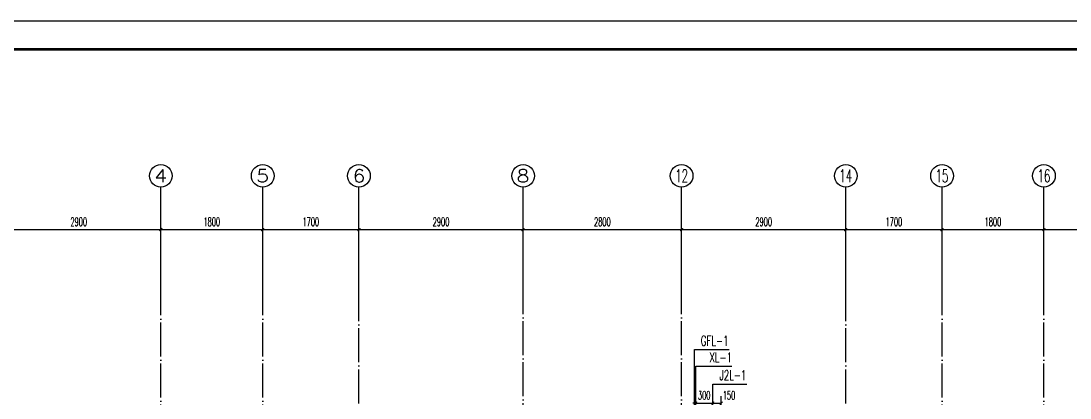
# Model space of a CAD drawing. Extents: x 27938 to 1507990, y 110129 to 923079.
# Drawn here: x 1198765 to 1217296, y 476880 to 483543 of the extents above; entities that cross this region are included whole.
import ezdxf
from ezdxf.enums import TextEntityAlignment as Align

# ---------------------------------------------------------------- set-up
doc = ezdxf.new("R2010")
doc.units = 0
doc.header["$LTSCALE"] = 1000
doc.header["$MEASUREMENT"] = 0
doc.linetypes.add('DOTE', pattern=[2.42, 2, -0.2, 0.02, -0.2])
for name, color, linetype in [('----建筑底图', 8, 'Continuous'), ('AXIS', 3, 'Continuous'), ('AXIS_TEXT', 7, 'Continuous'), ('DIM_不分区消火栓', 1, 'Continuous'), ('DIM_管井排水', 5, 'Continuous'), ('DIM_给水', 3, 'Continuous'), ('DOTE', 1, 'Continuous'), ('图框', 140, 'Continuous')]:
    doc.layers.add(name, color=color, linetype=linetype)
doc.styles.add('_TCH_AXIS', font='COMPLEX', dxfattribs={"bigfont": 'GBCBIG'})
doc.styles.add('_TCH_DIM_T3', font='SIMPLEX.shx', dxfattribs={"width": 0.494118, "bigfont": 'GBCBIG.shx'})
doc.styles.add('_TWT_SERIAL', font='SIMPLEX', dxfattribs={"width": 0.8, "height": 3.5, "bigfont": 'HZTXT'})
doc.styles.add('COMPLEX', font='COMPLEX')
doc.dimstyles.new('_TCH_ARCH&&50', dxfattribs={"dimtxt": 148.75, "dimasz": 50, "dimexe": 125, "dimexo": 150, "dimgap": 63.125, "dimtad": 1, "dimdec": 0, "dimzin": 0, "dimdsep": 46, "dimtxsty": '_TCH_DIM_T3', "dimblk": 'ARCHTICK', "dimcen": 0.09, "dimclrt": 4, "dimazin": 2, "dimtfac": 1, "dimtdec": 0, "dimtix": 1, "dimtmove": 2, "dimatfit": 3, "dimfxl": 100, "dimtolj": 1, "dimtzin": 0, "dimarcsym": 0})
doc.dimstyles.new('_TWT_ARCH&&50', dxfattribs={"dimtxt": 148.75, "dimasz": 50, "dimexe": 125, "dimexo": 150, "dimgap": 63.125, "dimtad": 1, "dimdec": 0, "dimzin": 0, "dimdsep": 46, "dimtxsty": '_TCH_DIM_T3', "dimblk": 'ARCHTICK', "dimcen": 0.09, "dimclrt": 7, "dimazin": 2, "dimtfac": 1, "dimtdec": 0, "dimtix": 1, "dimtmove": 2, "dimatfit": 3, "dimfxl": 100, "dimtolj": 1, "dimtzin": 0, "dimarcsym": 0})

# ---------------------------------------------------------------- blocks, each defined once
blk = doc.blocks.new('_ArchTick')
at = {"color": 0, "linetype": 'ByBlock', "const_width": 0.4}
blk.add_lwpolyline([(-0.5, -0.5), (0.5, 0.5)], dxfattribs=at)
blk = doc.blocks.new('*D1468')
at = {"layer": 'AXIS', "color": 0, "lineweight": -2}
for p, q in [((1800, 2150), (1800, 3375)), ((4700, 2150), (4700, 3375)), ((1800, 3250), (4700, 3250))]:
    blk.add_line(p, q, dxfattribs=at)
at = {"layer": 'Defpoints', "color": 0}
for p in [(4700, 3250), (1800, 2000), (4700, 2000)]:
    blk.add_point(p, dxfattribs=at)
at = {"layer": 'AXIS', "color": 0, "lineweight": -2, "xscale": 50, "yscale": 50, "zscale": 50, "rotation": 180}
blk.add_blockref('_ArchTick', (1800, 3250), dxfattribs=at)
at = {"layer": 'AXIS', "color": 0, "lineweight": -2, "xscale": 50, "yscale": 50, "zscale": 50}
blk.add_blockref('_ArchTick', (4700, 3250), dxfattribs=at)
at = {"layer": 'AXIS', "color": 4, "insert": (3250, 3388), "char_height": 148.8, "attachment_point": 5, "style": '_TCH_DIM_T3'}
blk.add_mtext('\\A1;2900', dxfattribs=at)
blk = doc.blocks.new('*D1469')
at = {"layer": 'AXIS', "color": 0, "lineweight": -2}
for p, q in [((4700, 2150), (4700, 3375)), ((6500, 2150), (6500, 3375)), ((4700, 3250), (6500, 3250))]:
    blk.add_line(p, q, dxfattribs=at)
at = {"layer": 'Defpoints', "color": 0}
for p in [(6500, 3250), (4700, 2000), (6500, 2000)]:
    blk.add_point(p, dxfattribs=at)
at = {"layer": 'AXIS', "color": 0, "lineweight": -2, "xscale": 50, "yscale": 50, "zscale": 50, "rotation": 180}
blk.add_blockref('_ArchTick', (4700, 3250), dxfattribs=at)
at = {"layer": 'AXIS', "color": 0, "lineweight": -2, "xscale": 50, "yscale": 50, "zscale": 50}
blk.add_blockref('_ArchTick', (6500, 3250), dxfattribs=at)
at = {"layer": 'AXIS', "color": 4, "insert": (5600, 3388), "char_height": 148.8, "attachment_point": 5, "style": '_TCH_DIM_T3'}
blk.add_mtext('\\A1;1800', dxfattribs=at)
blk = doc.blocks.new('*D1470')
at = {"layer": 'AXIS', "color": 0, "lineweight": -2}
for p, q in [((6500, 2150), (6500, 3375)), ((8200, 2150), (8200, 3375)), ((6500, 3250), (8200, 3250))]:
    blk.add_line(p, q, dxfattribs=at)
at = {"layer": 'Defpoints', "color": 0}
for p in [(8200, 3250), (6500, 2000), (8200, 2000)]:
    blk.add_point(p, dxfattribs=at)
at = {"layer": 'AXIS', "color": 0, "lineweight": -2, "xscale": 50, "yscale": 50, "zscale": 50, "rotation": 180}
blk.add_blockref('_ArchTick', (6500, 3250), dxfattribs=at)
at = {"layer": 'AXIS', "color": 0, "lineweight": -2, "xscale": 50, "yscale": 50, "zscale": 50}
blk.add_blockref('_ArchTick', (8200, 3250), dxfattribs=at)
at = {"layer": 'AXIS', "color": 4, "insert": (7350, 3388), "char_height": 148.8, "attachment_point": 5, "style": '_TCH_DIM_T3'}
blk.add_mtext('\\A1;1700', dxfattribs=at)
blk = doc.blocks.new('*D1471')
at = {"layer": 'AXIS', "color": 0, "lineweight": -2}
for p, q in [((8200, 2150), (8200, 3375)), ((11100, 2150), (11100, 3375)), ((8200, 3250), (11100, 3250))]:
    blk.add_line(p, q, dxfattribs=at)
at = {"layer": 'Defpoints', "color": 0}
for p in [(11100, 3250), (8200, 2000), (11100, 2000)]:
    blk.add_point(p, dxfattribs=at)
at = {"layer": 'AXIS', "color": 0, "lineweight": -2, "xscale": 50, "yscale": 50, "zscale": 50, "rotation": 180}
blk.add_blockref('_ArchTick', (8200, 3250), dxfattribs=at)
at = {"layer": 'AXIS', "color": 0, "lineweight": -2, "xscale": 50, "yscale": 50, "zscale": 50}
blk.add_blockref('_ArchTick', (11100, 3250), dxfattribs=at)
at = {"layer": 'AXIS', "color": 4, "insert": (9650, 3388), "char_height": 148.8, "attachment_point": 5, "style": '_TCH_DIM_T3'}
blk.add_mtext('\\A1;2900', dxfattribs=at)
blk = doc.blocks.new('*D1472')
at = {"layer": 'AXIS', "color": 0, "lineweight": -2}
for p, q in [((11100, 2150), (11100, 3375)), ((13900, 2150), (13900, 3375)), ((11100, 3250), (13900, 3250))]:
    blk.add_line(p, q, dxfattribs=at)
at = {"layer": 'Defpoints', "color": 0}
for p in [(13900, 3250), (11100, 2000), (13900, 2000)]:
    blk.add_point(p, dxfattribs=at)
at = {"layer": 'AXIS', "color": 0, "lineweight": -2, "xscale": 50, "yscale": 50, "zscale": 50, "rotation": 180}
blk.add_blockref('_ArchTick', (11100, 3250), dxfattribs=at)
at = {"layer": 'AXIS', "color": 0, "lineweight": -2, "xscale": 50, "yscale": 50, "zscale": 50}
blk.add_blockref('_ArchTick', (13900, 3250), dxfattribs=at)
at = {"layer": 'AXIS', "color": 4, "insert": (12500, 3388), "char_height": 148.8, "attachment_point": 5, "style": '_TCH_DIM_T3'}
blk.add_mtext('\\A1;2800', dxfattribs=at)
blk = doc.blocks.new('*D1473')
at = {"layer": 'AXIS', "color": 0, "lineweight": -2}
for p, q in [((13900, 2150), (13900, 3375)), ((16800, 2150), (16800, 3375)), ((13900, 3250), (16800, 3250))]:
    blk.add_line(p, q, dxfattribs=at)
at = {"layer": 'Defpoints', "color": 0}
for p in [(16800, 3250), (13900, 2000), (16800, 2000)]:
    blk.add_point(p, dxfattribs=at)
at = {"layer": 'AXIS', "color": 0, "lineweight": -2, "xscale": 50, "yscale": 50, "zscale": 50, "rotation": 180}
blk.add_blockref('_ArchTick', (13900, 3250), dxfattribs=at)
at = {"layer": 'AXIS', "color": 0, "lineweight": -2, "xscale": 50, "yscale": 50, "zscale": 50}
blk.add_blockref('_ArchTick', (16800, 3250), dxfattribs=at)
at = {"layer": 'AXIS', "color": 4, "insert": (15350, 3388), "char_height": 148.8, "attachment_point": 5, "style": '_TCH_DIM_T3'}
blk.add_mtext('\\A1;2900', dxfattribs=at)
blk = doc.blocks.new('*D1474')
at = {"layer": 'AXIS', "color": 0, "lineweight": -2}
for p, q in [((16800, 2150), (16800, 3375)), ((18500, 2150), (18500, 3375)), ((16800, 3250), (18500, 3250))]:
    blk.add_line(p, q, dxfattribs=at)
at = {"layer": 'Defpoints', "color": 0}
for p in [(18500, 3250), (16800, 2000), (18500, 2000)]:
    blk.add_point(p, dxfattribs=at)
at = {"layer": 'AXIS', "color": 0, "lineweight": -2, "xscale": 50, "yscale": 50, "zscale": 50, "rotation": 180}
blk.add_blockref('_ArchTick', (16800, 3250), dxfattribs=at)
at = {"layer": 'AXIS', "color": 0, "lineweight": -2, "xscale": 50, "yscale": 50, "zscale": 50}
blk.add_blockref('_ArchTick', (18500, 3250), dxfattribs=at)
at = {"layer": 'AXIS', "color": 4, "insert": (17650, 3388), "char_height": 148.8, "attachment_point": 5, "style": '_TCH_DIM_T3'}
blk.add_mtext('\\A1;1700', dxfattribs=at)
blk = doc.blocks.new('*D1475')
at = {"layer": 'AXIS', "color": 0, "lineweight": -2}
for p, q in [((18500, 2150), (18500, 3375)), ((20300, 2150), (20300, 3375)), ((18500, 3250), (20300, 3250))]:
    blk.add_line(p, q, dxfattribs=at)
at = {"layer": 'Defpoints', "color": 0}
for p in [(20300, 3250), (18500, 2000), (20300, 2000)]:
    blk.add_point(p, dxfattribs=at)
at = {"layer": 'AXIS', "color": 0, "lineweight": -2, "xscale": 50, "yscale": 50, "zscale": 50, "rotation": 180}
blk.add_blockref('_ArchTick', (18500, 3250), dxfattribs=at)
at = {"layer": 'AXIS', "color": 0, "lineweight": -2, "xscale": 50, "yscale": 50, "zscale": 50}
blk.add_blockref('_ArchTick', (20300, 3250), dxfattribs=at)
at = {"layer": 'AXIS', "color": 4, "insert": (19400, 3388), "char_height": 148.8, "attachment_point": 5, "style": '_TCH_DIM_T3'}
blk.add_mtext('\\A1;1800', dxfattribs=at)
blk = doc.blocks.new('*D1476')
at = {"layer": 'AXIS', "color": 0, "lineweight": -2}
for p, q in [((20300, 2150), (20300, 3375)), ((23200, 2150), (23200, 3375)), ((20300, 3250), (23200, 3250))]:
    blk.add_line(p, q, dxfattribs=at)
at = {"layer": 'Defpoints', "color": 0}
for p in [(23200, 3250), (20300, 2000), (23200, 2000)]:
    blk.add_point(p, dxfattribs=at)
at = {"layer": 'AXIS', "color": 0, "lineweight": -2, "xscale": 50, "yscale": 50, "zscale": 50, "rotation": 180}
blk.add_blockref('_ArchTick', (20300, 3250), dxfattribs=at)
at = {"layer": 'AXIS', "color": 0, "lineweight": -2, "xscale": 50, "yscale": 50, "zscale": 50}
blk.add_blockref('_ArchTick', (23200, 3250), dxfattribs=at)
at = {"layer": 'AXIS', "color": 4, "insert": (21750, 3388), "char_height": 148.8, "attachment_point": 5, "style": '_TCH_DIM_T3'}
blk.add_mtext('\\A1;2900', dxfattribs=at)
blk = doc.blocks.new('_AXISO')
at = {"color": 0}
blk.add_circle((0, 0), 0.5, dxfattribs=at)
at = {"layer": 'AXIS_TEXT', "color": 0, "style": 'COMPLEX', "width": 1.041667}
blk.add_attdef('A', text='', height=0.56, dxfattribs=at).set_placement((-0.25, -0.28), (0.25, -0.28), align=Align.FIT)
blk = doc.blocks.new('TK')
at = {"layer": '图框'}
blk.add_lwpolyline([(465375, 548714), (549475, 548714), (549475, 489314), (465375, 489314)], close=True, dxfattribs=at)
blk.add_lwpolyline([(465375, 548714), (549475, 548714), (549475, 489314), (465375, 489314)], close=True, dxfattribs=at)
at = {"layer": '图框', "const_width": 100}
blk.add_lwpolyline([(548475, 490314), (548475, 547714), (467875, 547714), (467875, 490314)], close=True, dxfattribs=at)
blk = doc.blocks.new('*D265')
at = {"layer": 'Defpoints', "color": 0}
for p in [(1210985, 476790), (1210685, 476356), (1210985, 476356)]:
    blk.add_point(p, dxfattribs=at)
at = {"layer": 'DIM_给水', "color": 0, "lineweight": -2}
for p, q in [((1210685, 476506), (1210685, 476915)), ((1210985, 476506), (1210985, 476915)), ((1210685, 476790), (1210635, 476790)), ((1210685, 476790), (1210985, 476790)), ((1210985, 476790), (1211035, 476790))]:
    blk.add_line(p, q, dxfattribs=at)
at = {"layer": 'DIM_给水', "color": 0, "lineweight": -2, "xscale": 50, "yscale": 50, "zscale": 50}
blk.add_blockref('_ArchTick', (1210685, 476790), dxfattribs=at)
at = {"layer": 'DIM_给水', "color": 0, "lineweight": -2, "xscale": 50, "yscale": 50, "zscale": 50, "rotation": 180}
blk.add_blockref('_ArchTick', (1210985, 476790), dxfattribs=at)
at = {"layer": 'DIM_给水', "color": 7, "insert": (1210835, 476928), "char_height": 148.8, "attachment_point": 5, "style": '_TCH_DIM_T3'}
blk.add_mtext('\\A1;300', dxfattribs=at)
blk = doc.blocks.new('*D266')
at = {"layer": 'Defpoints', "color": 0}
for p in [(1211135, 476790), (1210985, 476356), (1211135, 476356)]:
    blk.add_point(p, dxfattribs=at)
at = {"layer": 'DIM_给水', "color": 0, "lineweight": -2}
for p, q in [((1210985, 476506), (1210985, 476915)), ((1211135, 476506), (1211135, 476915)), ((1210985, 476790), (1211135, 476790))]:
    blk.add_line(p, q, dxfattribs=at)
at = {"layer": 'DIM_给水', "color": 0, "lineweight": -2, "xscale": 50, "yscale": 50, "zscale": 50, "rotation": 180}
blk.add_blockref('_ArchTick', (1210985, 476790), dxfattribs=at)
at = {"layer": 'DIM_给水', "color": 0, "lineweight": -2, "xscale": 50, "yscale": 50, "zscale": 50}
blk.add_blockref('_ArchTick', (1211135, 476790), dxfattribs=at)
at = {"layer": 'DIM_给水', "color": 7, "insert": (1211273, 476928), "char_height": 148.8, "attachment_point": 5, "style": '_TCH_DIM_T3'}
blk.add_mtext('\\A1;150', dxfattribs=at)
blk = doc.blocks.new('A$C2AC150FC')
at = {"layer": 'AXIS', "color": 8}
for p, q in [((4700, 2000), (4700, 4000)), ((6500, 2000), (6500, 4000)), ((8200, 2000), (8200, 4000)), ((11100, 2000), (11100, 4000)), ((13900, 2000), (13900, 4000)), ((16800, 2000), (16800, 4000)), ((18500, 2000), (18500, 4000)), ((20300, 2000), (20300, 4000))]:
    blk.add_line(p, q, dxfattribs=at)
at = {"layer": 'DOTE', "color": 169, "linetype": 'DOTE', "ltscale": 0.3}
for p, q in [((4700, -6250), (4700, 2000)), ((6500, -6250), (6500, 2000)), ((8200, -3450), (8200, 2000)), ((11100, -4049.7), (11100, 2000)), ((13900, -4049.7), (13900, 2000)), ((16800, -3450), (16800, 2000)), ((18500, -6250), (18500, 2000)), ((20300, -6250), (20300, 2000))]:
    blk.add_line(p, q, dxfattribs=at)
at = {"layer": 'AXIS', "color": 8}
ref = blk.add_blockref('_AXISO', (4700, 4200), dxfattribs=dict(at, xscale=400, yscale=400, zscale=400))
ref.add_attrib('A', '4', dxfattribs={"layer": 'AXIS_TEXT', "color": 8, "ltscale": 0.5, "height": 226.3, "style": '_TCH_AXIS', "width": 1.3125}).set_placement((4586.9, 4086.9), (4813.1, 4086.9), align=Align.FIT)
ref = blk.add_blockref('_AXISO', (6500, 4200), dxfattribs=dict(at, xscale=400, yscale=400, zscale=400))
ref.add_attrib('A', '5', dxfattribs={"layer": 'AXIS_TEXT', "color": 8, "ltscale": 0.5, "height": 226.3, "style": '_TCH_AXIS', "width": 1.5}).set_placement((6386.9, 4086.9), (6613.1, 4086.9), align=Align.FIT)
ref = blk.add_blockref('_AXISO', (8200, 4200), dxfattribs=dict(at, xscale=400, yscale=400, zscale=400))
ref.add_attrib('A', '6', dxfattribs={"layer": 'AXIS_TEXT', "color": 8, "ltscale": 0.5, "height": 226.3, "style": '_TCH_AXIS', "width": 1.5}).set_placement((8086.9, 4086.9), (8313.1, 4086.9), align=Align.FIT)
ref = blk.add_blockref('_AXISO', (11100, 4200), dxfattribs=dict(at, xscale=400, yscale=400, zscale=400))
ref.add_attrib('A', '8', dxfattribs={"layer": 'AXIS_TEXT', "color": 8, "ltscale": 0.5, "height": 226.3, "style": '_TCH_AXIS', "width": 1.5}).set_placement((10986.9, 4086.9), (11213.1, 4086.9), align=Align.FIT)
ref = blk.add_blockref('_AXISO', (13900, 4200), dxfattribs=dict(at, xscale=400, yscale=400, zscale=400))
ref.add_attrib('A', '12', dxfattribs={"layer": 'AXIS_TEXT', "color": 8, "ltscale": 0.5, "height": 226.27, "style": '_TCH_AXIS', "width": 0.724138}).set_placement((13786.9, 4086.9), (14013.1, 4086.9), align=Align.FIT)
ref = blk.add_blockref('_AXISO', (16800, 4200), dxfattribs=dict(at, xscale=400, yscale=400, zscale=400))
ref.add_attrib('A', '14', dxfattribs={"layer": 'AXIS_TEXT', "color": 8, "ltscale": 0.5, "height": 226.27, "style": '_TCH_AXIS', "width": 0.677419}).set_placement((16686.9, 4086.9), (16913.1, 4086.9), align=Align.FIT)
ref = blk.add_blockref('_AXISO', (18500, 4200), dxfattribs=dict(at, xscale=400, yscale=400, zscale=400))
ref.add_attrib('A', '15', dxfattribs={"layer": 'AXIS_TEXT', "color": 8, "ltscale": 0.5, "height": 226.27, "style": '_TCH_AXIS', "width": 0.724138}).set_placement((18386.9, 4086.9), (18613.1, 4086.9), align=Align.FIT)
ref = blk.add_blockref('_AXISO', (20300, 4200), dxfattribs=dict(at, xscale=400, yscale=400, zscale=400))
ref.add_attrib('A', '16', dxfattribs={"layer": 'AXIS_TEXT', "color": 8, "ltscale": 0.5, "height": 226.27, "style": '_TCH_AXIS', "width": 0.724138}).set_placement((20186.9, 4086.9), (20413.1, 4086.9), align=Align.FIT)
for p1, p2, picture, middle in [((1800, 2000), (4700, 2000), '*D1468', (3250, 3387.5)), ((4700, 2000), (6500, 2000), '*D1469', (5600, 3387.5)), ((6500, 2000), (8200, 2000), '*D1470', (7350, 3387.5)), ((8200, 2000), (11100, 2000), '*D1471', (9650, 3387.5)), ((11100, 2000), (13900, 2000), '*D1472', (12500, 3387.5)), ((13900, 2000), (16800, 2000), '*D1473', (15350, 3387.5)), ((16800, 2000), (18500, 2000), '*D1474', (17650, 3387.5)), ((18500, 2000), (20300, 2000), '*D1475', (19400, 3387.5)), ((20300, 2000), (23200, 2000), '*D1476', (21750, 3387.5))]:
    dim = blk.add_aligned_dim(p1=p1, p2=p2, distance=1250, dimstyle='_TCH_ARCH&&50', dxfattribs=at)
    dim.commit()
    dim.dimension.update_dxf_attribs({"geometry": picture, "text_midpoint": middle})

msp = doc.modelspace()

# ---------------------------------------------------------------- block references
at = {"layer": '----建筑底图'}
msp.add_blockref('A$C2AC150FC', (1196535.2, 476605.8), dxfattribs=at)

# ---------------------------------------------------------------- next in the draw order: linework, layer by layer
at = {"layer": 'DIM_不分区消火栓'}
for p, q in [((1210685.2, 476355.8), (1210685.2, 477441.1)), ((1210685.2, 477441.1), (1211325, 477441.1))]:
    msp.add_line(p, q, dxfattribs=at)
at = {"layer": 'DIM_管井排水'}
for p, q in [((1210660.2, 475180.8), (1210660.2, 477734.7)), ((1210660.2, 477734.7), (1211272.4, 477734.7))]:
    msp.add_line(p, q, dxfattribs=at)
at = {"layer": 'DIM_给水'}
for p, q in [((1210985.2, 476355.8), (1210985.2, 477127.6)), ((1210985.2, 477127.6), (1211587.2, 477127.6))]:
    msp.add_line(p, q, dxfattribs=at)

# ---------------------------------------------------------------- next in the draw order: block references
at = {"xscale": 0.5, "yscale": 0.5, "zscale": 0.5}
msp.add_blockref('TK', (956697, 209185.9), dxfattribs=at)

# ---------------------------------------------------------------- next in the draw order: texts
at = {"layer": 'DIM_不分区消火栓', "color": 7, "style": '_TWT_SERIAL', "width": 0.64}
msp.add_text('XL-1', height=175, dxfattribs=at).set_placement((1210927.3, 477511.1))
at = {"layer": 'DIM_管井排水', "color": 7, "style": '_TWT_SERIAL', "width": 0.64}
msp.add_text('GFL-1', height=175, dxfattribs=at).set_placement((1210773.4, 477804.7))
at = {"layer": 'DIM_给水', "color": 7, "style": '_TWT_SERIAL', "width": 0.64}
msp.add_text('J2L-1', height=175, dxfattribs=at).set_placement((1211104.2, 477197.6))

# ---------------------------------------------------------------- next in the draw order: dimensions: what is measured, and where the dimension line sits
at = {"layer": 'DIM_给水'}
dim = msp.add_aligned_dim(p1=(1210685.2, 476355.8), p2=(1210985.2, 476355.8), distance=434.6, dimstyle='_TWT_ARCH&&50', dxfattribs=at)
dim.commit()
dim.dimension.update_dxf_attribs({"geometry": '*D265', "text_midpoint": (1210835.2, 476927.8)})
dim = msp.add_linear_dim(base=(1211135.2, 476790.3), p1=(1210985.2, 476355.8), p2=(1211135.2, 476355.8), angle=0, dimstyle='_TWT_ARCH&&50', dxfattribs=at)
dim.commit()
dim.dimension.update_dxf_attribs({"geometry": '*D266', "text_midpoint": (1211272.7, 476927.8), "dimtype": 129})

doc.saveas('drawing.dxf')
